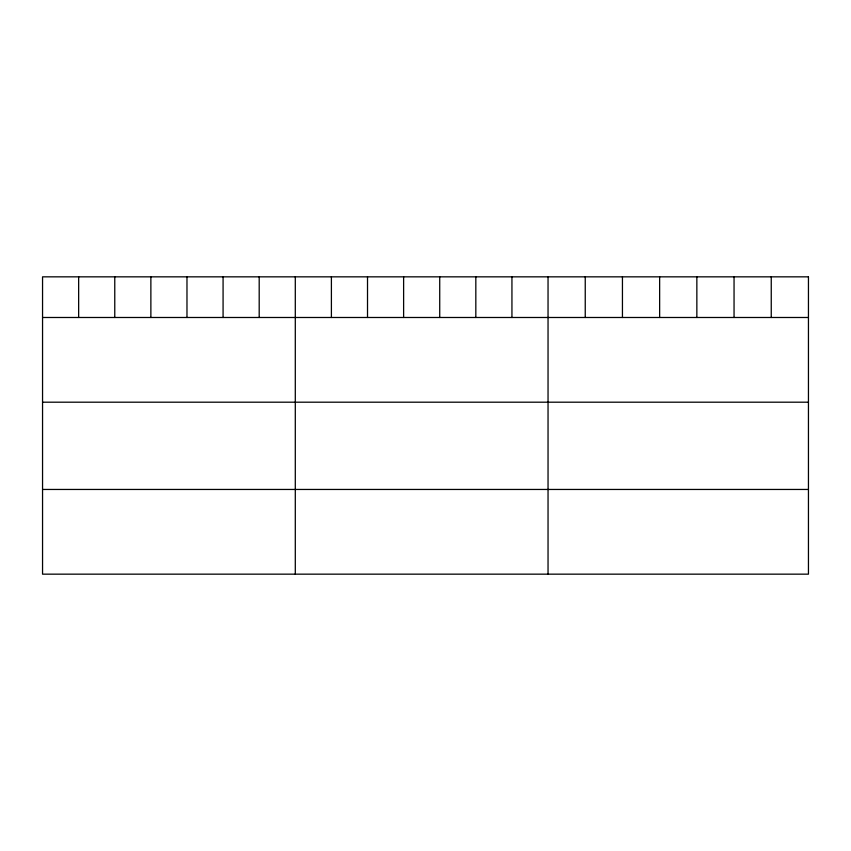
<?xml version="1.0" encoding="UTF-8"?>
<svg xmlns="http://www.w3.org/2000/svg" width="851" height="851" viewBox="0 0 851 851"><rect width="100%" height="100%" fill="white"/><g stroke="black" fill="none" stroke-linecap="round" stroke-linejoin="round"><path stroke-width="1.28" d="M42.55 317.487L808.45 317.487M42.55 402.193L808.45 402.193M42.55 489.453L808.45 489.453M771.251 276.841L771.251 317.487M734.051 276.841L734.051 317.487M696.852 276.841L696.852 317.487M659.642 276.841L659.642 317.487M622.443 276.841L622.443 317.487M585.243 276.841L585.243 317.487M548.044 276.841L548.044 574.159M511.94 276.841L511.94 317.487M475.826 276.841L475.826 317.487M439.722 276.841L439.722 317.487M403.619 276.841L403.619 317.487M367.515 276.841L367.515 317.487M331.401 276.841L331.401 317.487M295.297 276.841L295.297 574.159M259.193 276.841L259.193 317.487M223.079 276.841L223.079 317.487M186.975 276.841L186.975 317.487M150.872 276.841L150.872 317.487M114.768 276.841L114.768 317.487M78.654 276.841L78.654 317.487M808.45 276.841L42.55 276.841L42.55 574.159L808.45 574.159L808.45 276.841"/></g></svg>
